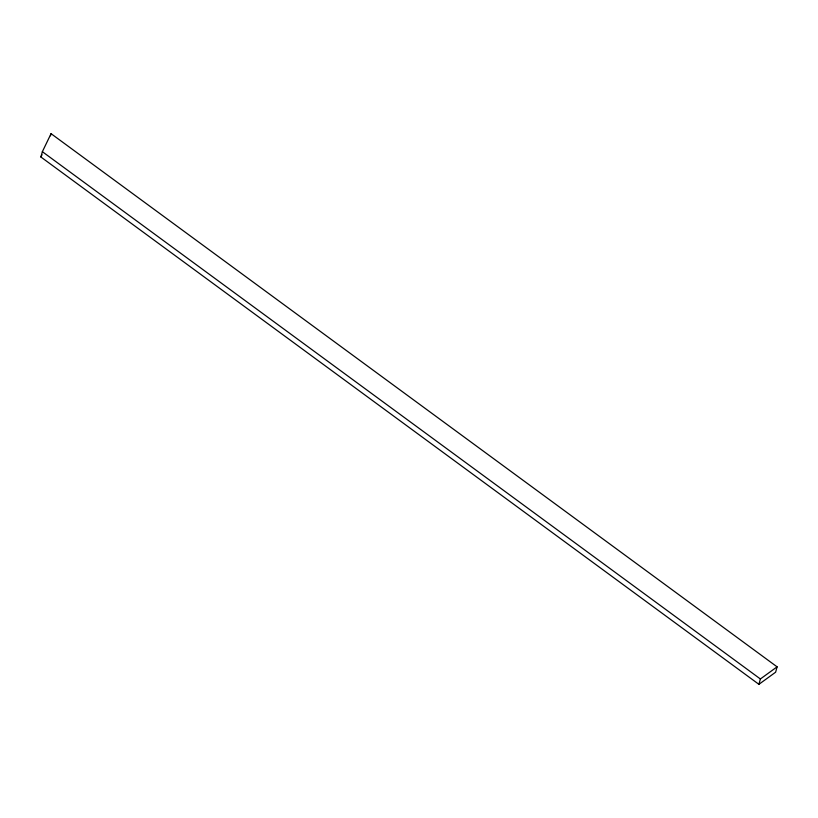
<?xml version="1.0" encoding="UTF-8"?>
<svg xmlns="http://www.w3.org/2000/svg" width="818" height="818" viewBox="0 0 818 818"><rect width="100%" height="100%" fill="white"/><g stroke="black" fill="none" stroke-linecap="round" stroke-linejoin="round"><path stroke-width="1.23" d="M40.9 157.005L42.362 151.688L51.064 133.671L777.1 666.844L775.628 672.202L758.91 684.329L40.9 157.005L41.984 154.745M50.481 135.798L51.064 133.671M758.91 684.329L760.382 678.971L777.1 666.844M42.362 151.688L760.382 678.971"/></g></svg>
